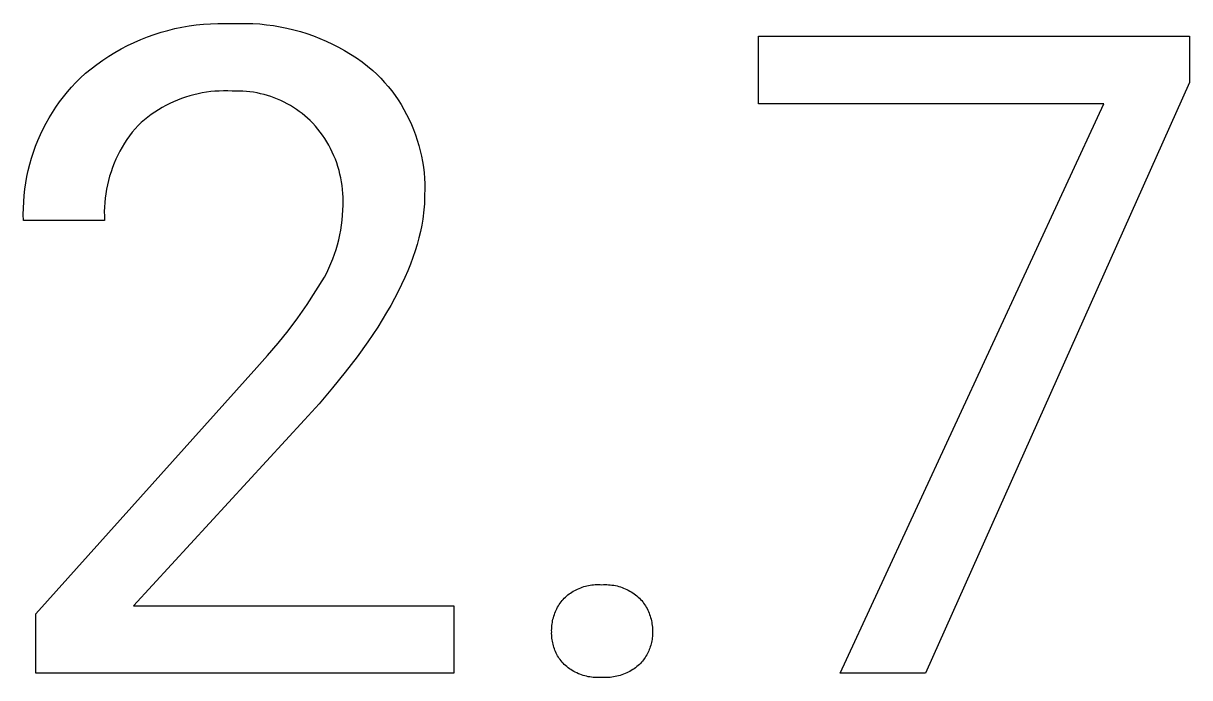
# Model space of a CAD drawing. Header units: millimetres. Extents: x -1283 to 2747, y -259 to 2557.
# Drawn here: x 1904.04 to 1951.37, y -81.49 to -54.96 of the extents above; entities that cross this region are included whole.
import ezdxf

# ---------------------------------------------------------------- set-up
doc = ezdxf.new("R2010")
doc.units = ezdxf.units.MM
doc.header["$MEASUREMENT"] = 0
doc.layers.add('Domyślny', color=7, linetype='Continuous', true_color=0x000000)

msp = doc.modelspace()

# ---------------------------------------------------------------- linework, layer by layer
at = {"layer": 'Domyślny'}
for p, q in [((1909.349, -55.417), (1909.627, -55.328)), ((1909.627, -55.328), (1909.908, -55.248)), ((1909.908, -55.248), (1910.191, -55.178)), ((1910.191, -55.178), (1910.477, -55.118)), ((1910.477, -55.118), (1910.765, -55.068)), ((1910.765, -55.068), (1911.054, -55.028)), ((1911.054, -55.028), (1911.345, -54.997)), ((1911.345, -54.997), (1911.636, -54.977)), ((1911.636, -54.977), (1911.928, -54.967)), ((1911.928, -54.967), (1912.22, -54.966)), ((1912.22, -54.966), (1912.512, -54.976)), ((1912.512, -54.976), (1912.792, -54.965)), ((1912.792, -54.965), (1913.072, -54.964)), ((1913.072, -54.964), (1913.352, -54.972)), ((1913.352, -54.972), (1913.632, -54.99)), ((1913.632, -54.99), (1913.911, -55.018)), ((1913.911, -55.018), (1914.188, -55.055)), ((1914.188, -55.055), (1914.465, -55.102)), ((1914.465, -55.102), (1914.739, -55.158)), ((1914.739, -55.158), (1915.012, -55.223)), ((1915.012, -55.223), (1915.282, -55.298)), ((1915.282, -55.298), (1915.549, -55.381)), ((1908.271, -55.866), (1908.534, -55.74)), ((1908.534, -55.74), (1908.802, -55.623)), ((1908.802, -55.623), (1909.074, -55.515)), ((1909.074, -55.515), (1909.349, -55.417)), ((1915.549, -55.381), (1915.813, -55.474)), ((1915.813, -55.474), (1916.074, -55.576)), ((1916.074, -55.576), (1916.332, -55.687)), ((1916.332, -55.687), (1916.585, -55.806)), ((1916.585, -55.806), (1916.834, -55.934)), ((1933.867, -58.226), (1933.867, -55.489)), ((1933.867, -55.489), (1951.37, -55.489)), ((1951.37, -55.489), (1951.37, -57.362)), ((1907.265, -56.458), (1907.509, -56.297)), ((1907.509, -56.297), (1907.758, -56.145)), ((1907.758, -56.145), (1908.012, -56.001)), ((1908.012, -56.001), (1908.271, -55.866)), ((1916.834, -55.934), (1917.079, -56.07)), ((1917.079, -56.07), (1917.319, -56.215)), ((1917.319, -56.215), (1917.554, -56.368)), ((1906.794, -56.804), (1907.027, -56.627)), ((1907.027, -56.627), (1907.265, -56.458)), ((1917.554, -56.368), (1917.783, -56.529)), ((1917.783, -56.529), (1918.007, -56.697)), ((1918.007, -56.697), (1918.225, -56.873)), ((1906.168, -57.364), (1906.349, -57.182)), ((1906.349, -57.182), (1906.568, -56.989)), ((1906.568, -56.989), (1906.794, -56.804)), ((1918.225, -56.873), (1918.389, -57.028)), ((1918.389, -57.028), (1918.547, -57.189)), ((1918.547, -57.189), (1918.7, -57.356)), ((1905.826, -57.745), (1905.994, -57.552)), ((1905.994, -57.552), (1906.168, -57.364)), ((1911.644, -57.734), (1911.471, -57.756)), ((1911.817, -57.718), (1911.644, -57.734)), ((1911.99, -57.708), (1911.817, -57.718)), ((1912.164, -57.703), (1911.99, -57.708)), ((1912.338, -57.705), (1912.164, -57.703)), ((1912.512, -57.712), (1912.338, -57.705)), ((1912.657, -57.708), (1912.512, -57.712)), ((1912.802, -57.709), (1912.657, -57.708)), ((1912.947, -57.715), (1912.802, -57.709)), ((1913.092, -57.725), (1912.947, -57.715)), ((1913.236, -57.741), (1913.092, -57.725)), ((1913.38, -57.761), (1913.236, -57.741)), ((1918.7, -57.356), (1918.847, -57.527)), ((1918.847, -57.527), (1918.988, -57.704)), ((1918.988, -57.704), (1919.122, -57.885)), ((1951.37, -57.362), (1940.645, -81.318)), ((1905.362, -58.359), (1905.509, -58.149)), ((1905.509, -58.149), (1905.664, -57.945)), ((1905.664, -57.945), (1905.826, -57.745)), ((1909.98, -58.214), (1909.825, -58.292)), ((1910.138, -58.141), (1909.98, -58.214)), ((1910.298, -58.073), (1910.138, -58.141)), ((1910.46, -58.011), (1910.298, -58.073)), ((1910.625, -57.954), (1910.46, -58.011)), ((1910.791, -57.903), (1910.625, -57.954)), ((1910.959, -57.858), (1910.791, -57.903)), ((1911.129, -57.818), (1910.959, -57.858)), ((1911.299, -57.784), (1911.129, -57.818)), ((1911.471, -57.756), (1911.299, -57.784)), ((1913.523, -57.786), (1913.38, -57.761)), ((1913.665, -57.816), (1913.523, -57.786)), ((1913.806, -57.851), (1913.665, -57.816)), ((1913.946, -57.891), (1913.806, -57.851)), ((1914.084, -57.935), (1913.946, -57.891)), ((1914.221, -57.984), (1914.084, -57.935)), ((1914.356, -58.037), (1914.221, -57.984)), ((1914.489, -58.095), (1914.356, -58.037)), ((1914.62, -58.158), (1914.489, -58.095)), ((1914.748, -58.225), (1914.62, -58.158)), ((1919.122, -57.885), (1919.25, -58.071)), ((1919.25, -58.071), (1919.372, -58.261)), ((1905.088, -58.792), (1905.221, -58.573)), ((1905.221, -58.573), (1905.362, -58.359)), ((1909.233, -58.658), (1909.093, -58.762)), ((1909.376, -58.559), (1909.233, -58.658)), ((1909.523, -58.465), (1909.376, -58.559)), ((1909.672, -58.376), (1909.523, -58.465)), ((1909.825, -58.292), (1909.672, -58.376)), ((1914.875, -58.296), (1914.748, -58.225)), ((1914.999, -58.371), (1914.875, -58.296)), ((1915.12, -58.451), (1914.999, -58.371)), ((1915.239, -58.535), (1915.12, -58.451)), ((1915.355, -58.622), (1915.239, -58.535)), ((1915.467, -58.714), (1915.355, -58.622)), ((1919.372, -58.261), (1919.487, -58.456)), ((1919.487, -58.456), (1919.595, -58.654)), ((1919.595, -58.654), (1919.696, -58.856)), ((1947.885, -58.226), (1933.867, -58.226)), ((1937.192, -81.318), (1947.885, -58.226)), ((1904.843, -59.243), (1904.962, -59.015)), ((1904.962, -59.015), (1905.088, -58.792)), ((1908.697, -59.101), (1908.576, -59.238)), ((1908.825, -58.983), (1908.697, -59.101)), ((1908.957, -58.87), (1908.825, -58.983)), ((1909.093, -58.762), (1908.957, -58.87)), ((1915.577, -58.809), (1915.467, -58.714)), ((1915.683, -58.908), (1915.577, -58.809)), ((1915.786, -59.01), (1915.683, -58.908)), ((1915.891, -59.128), (1915.786, -59.01)), ((1915.992, -59.249), (1915.891, -59.128)), ((1919.696, -58.856), (1919.79, -59.061)), ((1919.79, -59.061), (1919.876, -59.27)), ((1904.63, -59.709), (1904.733, -59.474)), ((1904.733, -59.474), (1904.843, -59.243)), ((1908.35, -59.526), (1908.244, -59.675)), ((1908.461, -59.38), (1908.35, -59.526)), ((1908.576, -59.238), (1908.461, -59.38)), ((1916.089, -59.374), (1915.992, -59.249)), ((1916.182, -59.502), (1916.089, -59.374)), ((1916.27, -59.634), (1916.182, -59.502)), ((1916.354, -59.768), (1916.27, -59.634)), ((1919.876, -59.27), (1919.956, -59.481)), ((1919.956, -59.481), (1920.028, -59.695)), ((1904.448, -60.189), (1904.535, -59.947)), ((1904.535, -59.947), (1904.63, -59.709)), ((1908.049, -59.984), (1907.959, -60.143)), ((1908.144, -59.828), (1908.049, -59.984)), ((1908.244, -59.675), (1908.144, -59.828)), ((1916.433, -59.904), (1916.354, -59.768)), ((1916.507, -60.044), (1916.433, -59.904)), ((1916.577, -60.186), (1916.507, -60.044)), ((1920.028, -59.695), (1920.092, -59.911)), ((1920.092, -59.911), (1920.149, -60.13)), ((1904.299, -60.679), (1904.369, -60.433)), ((1904.369, -60.433), (1904.448, -60.189)), ((1907.797, -60.471), (1907.724, -60.639)), ((1907.875, -60.306), (1907.797, -60.471)), ((1907.959, -60.143), (1907.875, -60.306)), ((1916.641, -60.33), (1916.577, -60.186)), ((1916.701, -60.476), (1916.641, -60.33)), ((1916.756, -60.624), (1916.701, -60.476)), ((1920.149, -60.13), (1920.198, -60.35)), ((1920.198, -60.35), (1920.24, -60.572)), ((1920.24, -60.572), (1920.273, -60.796)), ((1904.183, -61.179), (1904.237, -60.928)), ((1904.237, -60.928), (1904.299, -60.679)), ((1907.597, -60.982), (1907.542, -61.156)), ((1907.657, -60.809), (1907.597, -60.982)), ((1907.724, -60.639), (1907.657, -60.809)), ((1916.805, -60.775), (1916.756, -60.624)), ((1916.85, -60.926), (1916.805, -60.775)), ((1916.889, -61.079), (1916.85, -60.926)), ((1920.273, -60.796), (1920.299, -61.02)), ((1920.299, -61.02), (1920.317, -61.245)), ((1904.101, -61.685), (1904.138, -61.431)), ((1904.138, -61.431), (1904.183, -61.179)), ((1907.45, -61.51), (1907.414, -61.69)), ((1907.493, -61.332), (1907.45, -61.51)), ((1907.542, -61.156), (1907.493, -61.332)), ((1916.923, -61.234), (1916.889, -61.079)), ((1916.952, -61.389), (1916.923, -61.234)), ((1916.976, -61.545), (1916.952, -61.389)), ((1920.317, -61.245), (1920.328, -61.47)), ((1920.328, -61.47), (1920.33, -61.696)), ((1904.053, -62.195), (1904.072, -61.94)), ((1904.072, -61.94), (1904.101, -61.685)), ((1907.384, -61.87), (1907.36, -62.051)), ((1907.414, -61.69), (1907.384, -61.87)), ((1916.994, -61.702), (1916.976, -61.545)), ((1917.007, -61.86), (1916.994, -61.702)), ((1917.014, -62.018), (1917.007, -61.86)), ((1920.324, -61.922), (1920.323, -62.042)), ((1920.33, -61.696), (1920.324, -61.922)), ((1904.039, -62.708), (1904.042, -62.452)), ((1904.042, -62.452), (1904.053, -62.195)), ((1907.331, -62.416), (1907.326, -62.599)), ((1907.342, -62.233), (1907.331, -62.416)), ((1907.36, -62.051), (1907.342, -62.233)), ((1917.009, -62.537), (1917.013, -62.334)), ((1917.013, -62.334), (1917.016, -62.176)), ((1917.016, -62.176), (1917.014, -62.018)), ((1920.305, -62.406), (1920.295, -62.529)), ((1920.314, -62.284), (1920.305, -62.406)), ((1920.32, -62.163), (1920.314, -62.284)), ((1920.323, -62.042), (1920.32, -62.163)), ((1904.045, -62.964), (1904.039, -62.708)), ((1907.326, -62.599), (1907.327, -62.782)), ((1907.327, -62.782), (1907.335, -62.964)), ((1916.956, -63.144), (1916.98, -62.942)), ((1916.98, -62.942), (1916.998, -62.74)), ((1916.998, -62.74), (1917.009, -62.537)), ((1920.248, -62.902), (1920.205, -63.154)), ((1920.266, -62.777), (1920.248, -62.902)), ((1920.282, -62.653), (1920.266, -62.777)), ((1920.295, -62.529), (1920.282, -62.653)), ((1907.335, -62.964), (1904.045, -62.964)), ((1916.887, -63.545), (1916.925, -63.345)), ((1916.925, -63.345), (1916.956, -63.144)), ((1920.153, -63.41), (1920.091, -63.667)), ((1920.205, -63.154), (1920.153, -63.41)), ((1916.792, -63.94), (1916.843, -63.743)), ((1916.843, -63.743), (1916.887, -63.545)), ((1920.091, -63.667), (1920.02, -63.928)), ((1916.601, -64.519), (1916.671, -64.328)), ((1916.671, -64.328), (1916.735, -64.135)), ((1916.735, -64.135), (1916.792, -63.94)), ((1919.939, -64.192), (1919.848, -64.458)), ((1920.02, -63.928), (1919.939, -64.192)), ((1916.442, -64.893), (1916.524, -64.708)), ((1916.524, -64.708), (1916.601, -64.519)), ((1919.748, -64.728), (1919.639, -65)), ((1919.848, -64.458), (1919.748, -64.728)), ((1915.915, -65.815), (1916.258, -65.256)), ((1916.258, -65.256), (1916.353, -65.076)), ((1916.353, -65.076), (1916.442, -64.893)), ((1919.52, -65.275), (1919.391, -65.553)), ((1919.639, -65), (1919.52, -65.275)), ((1919.391, -65.553), (1919.253, -65.834)), ((1915.555, -66.364), (1915.915, -65.815)), ((1919.106, -66.117), (1918.949, -66.404)), ((1919.253, -65.834), (1919.106, -66.117)), ((1915.178, -66.901), (1915.555, -66.364)), ((1918.782, -66.693), (1918.606, -66.985)), ((1918.949, -66.404), (1918.782, -66.693)), ((1914.784, -67.426), (1915.178, -66.901)), ((1918.606, -66.985), (1918.42, -67.28)), ((1914.375, -67.938), (1914.784, -67.426)), ((1918.225, -67.578), (1918.02, -67.879)), ((1918.42, -67.28), (1918.225, -67.578)), ((1913.95, -68.438), (1914.375, -67.938)), ((1918.02, -67.879), (1917.582, -68.489)), ((1913.509, -68.924), (1913.95, -68.438)), ((1917.582, -68.489), (1917.106, -69.111)), ((1904.542, -78.902), (1913.509, -68.924)), ((1917.106, -69.111), (1916.592, -69.744)), ((1916.592, -69.744), (1916.04, -70.388)), ((1916.04, -70.388), (1915.449, -71.044)), ((1915.449, -71.044), (1908.511, -78.581)), ((1926.19, -78.102), (1926.244, -78.063)), ((1926.244, -78.063), (1926.3, -78.027)), ((1926.3, -78.027), (1926.357, -77.992)), ((1926.357, -77.992), (1926.415, -77.959)), ((1926.415, -77.959), (1926.474, -77.928)), ((1926.474, -77.928), (1926.534, -77.9)), ((1926.534, -77.9), (1926.595, -77.873)), ((1926.595, -77.873), (1926.657, -77.848)), ((1926.657, -77.848), (1926.72, -77.826)), ((1926.72, -77.826), (1926.783, -77.805)), ((1926.783, -77.805), (1926.847, -77.787)), ((1926.847, -77.787), (1926.912, -77.771)), ((1926.912, -77.771), (1926.977, -77.757)), ((1926.977, -77.757), (1927.042, -77.745)), ((1927.042, -77.745), (1927.108, -77.735)), ((1927.108, -77.735), (1927.175, -77.728)), ((1927.175, -77.728), (1927.241, -77.723)), ((1927.241, -77.723), (1927.308, -77.72)), ((1927.308, -77.72), (1927.374, -77.72)), ((1927.374, -77.72), (1927.441, -77.722)), ((1927.441, -77.722), (1927.507, -77.726)), ((1927.507, -77.726), (1927.577, -77.722)), ((1927.577, -77.722), (1927.647, -77.72)), ((1927.647, -77.72), (1927.717, -77.721)), ((1927.717, -77.721), (1927.787, -77.725)), ((1927.787, -77.725), (1927.857, -77.731)), ((1927.857, -77.731), (1927.926, -77.739)), ((1927.926, -77.739), (1927.996, -77.75)), ((1927.996, -77.75), (1928.064, -77.763)), ((1928.064, -77.763), (1928.133, -77.778)), ((1928.133, -77.778), (1928.2, -77.796)), ((1928.2, -77.796), (1928.268, -77.816)), ((1928.268, -77.816), (1928.334, -77.838)), ((1928.334, -77.838), (1928.399, -77.863)), ((1928.399, -77.863), (1928.464, -77.89)), ((1928.464, -77.89), (1928.528, -77.919)), ((1928.528, -77.919), (1928.59, -77.95)), ((1928.59, -77.95), (1928.652, -77.983)), ((1928.652, -77.983), (1928.712, -78.019)), ((1928.712, -78.019), (1928.771, -78.056)), ((1928.771, -78.056), (1928.829, -78.096)), ((1928.829, -78.096), (1928.885, -78.138)), ((1925.754, -78.586), (1925.788, -78.531)), ((1925.788, -78.531), (1925.824, -78.477)), ((1925.824, -78.477), (1925.862, -78.424)), ((1925.862, -78.424), (1925.902, -78.372)), ((1925.902, -78.372), (1925.943, -78.322)), ((1925.943, -78.322), (1925.987, -78.273)), ((1925.987, -78.273), (1926.035, -78.228)), ((1926.035, -78.228), (1926.085, -78.184)), ((1926.085, -78.184), (1926.137, -78.142)), ((1926.137, -78.142), (1926.19, -78.102)), ((1928.885, -78.138), (1928.94, -78.181)), ((1928.94, -78.181), (1928.994, -78.226)), ((1928.994, -78.226), (1929.045, -78.273)), ((1929.045, -78.273), (1929.09, -78.322)), ((1929.09, -78.322), (1929.132, -78.371)), ((1929.132, -78.371), (1929.173, -78.422)), ((1929.173, -78.422), (1929.212, -78.475)), ((1929.212, -78.475), (1929.25, -78.528)), ((1929.25, -78.528), (1929.285, -78.583)), ((1904.542, -81.318), (1904.542, -78.902)), ((1908.511, -78.581), (1921.514, -78.581)), ((1921.514, -78.581), (1921.514, -81.318)), ((1925.55, -79.063), (1925.568, -79.001)), ((1925.568, -79.001), (1925.589, -78.939)), ((1925.589, -78.939), (1925.611, -78.878)), ((1925.611, -78.878), (1925.636, -78.818)), ((1925.636, -78.818), (1925.662, -78.758)), ((1925.662, -78.758), (1925.691, -78.7)), ((1925.691, -78.7), (1925.722, -78.642)), ((1925.722, -78.642), (1925.754, -78.586)), ((1929.285, -78.583), (1929.318, -78.64)), ((1929.318, -78.64), (1929.35, -78.697)), ((1929.35, -78.697), (1929.379, -78.755)), ((1929.379, -78.755), (1929.407, -78.815)), ((1929.407, -78.815), (1929.432, -78.875)), ((1929.432, -78.875), (1929.456, -78.936)), ((1929.456, -78.936), (1929.477, -78.998)), ((1929.477, -78.998), (1929.496, -79.06)), ((1925.479, -79.577), (1925.48, -79.512)), ((1925.48, -79.512), (1925.484, -79.447)), ((1925.484, -79.447), (1925.489, -79.382)), ((1925.489, -79.382), (1925.497, -79.318)), ((1925.497, -79.318), (1925.507, -79.253)), ((1925.507, -79.253), (1925.519, -79.189)), ((1925.519, -79.189), (1925.533, -79.126)), ((1925.533, -79.126), (1925.55, -79.063)), ((1929.496, -79.06), (1929.513, -79.123)), ((1929.513, -79.123), (1929.528, -79.187)), ((1929.528, -79.187), (1929.541, -79.251)), ((1929.541, -79.251), (1929.551, -79.316)), ((1929.551, -79.316), (1929.559, -79.381)), ((1929.559, -79.381), (1929.565, -79.446)), ((1929.565, -79.446), (1929.569, -79.511)), ((1929.569, -79.511), (1929.57, -79.577)), ((1925.48, -79.642), (1925.479, -79.577)), ((1925.479, -79.705), (1925.48, -79.642)), ((1925.481, -79.768), (1925.479, -79.705)), ((1925.485, -79.831), (1925.481, -79.768)), ((1925.49, -79.893), (1925.485, -79.831)), ((1925.498, -79.956), (1925.49, -79.893)), ((1925.508, -80.018), (1925.498, -79.956)), ((1929.552, -79.944), (1929.542, -80.004)), ((1929.559, -79.884), (1929.552, -79.944)), ((1929.565, -79.824), (1929.559, -79.884)), ((1929.568, -79.763), (1929.565, -79.824)), ((1929.57, -79.703), (1929.568, -79.763)), ((1929.57, -79.577), (1929.569, -79.642)), ((1929.569, -79.642), (1929.57, -79.703)), ((1925.521, -80.08), (1925.508, -80.018)), ((1925.535, -80.141), (1925.521, -80.08)), ((1925.551, -80.202), (1925.535, -80.141)), ((1925.57, -80.262), (1925.551, -80.202)), ((1925.591, -80.321), (1925.57, -80.262)), ((1925.613, -80.38), (1925.591, -80.321)), ((1925.638, -80.438), (1925.613, -80.38)), ((1925.664, -80.495), (1925.638, -80.438)), ((1929.419, -80.41), (1929.394, -80.465)), ((1929.442, -80.354), (1929.419, -80.41)), ((1929.464, -80.297), (1929.442, -80.354)), ((1929.483, -80.24), (1929.464, -80.297)), ((1929.501, -80.182), (1929.483, -80.24)), ((1929.517, -80.123), (1929.501, -80.182)), ((1929.53, -80.064), (1929.517, -80.123)), ((1929.542, -80.004), (1929.53, -80.064)), ((1925.693, -80.551), (1925.664, -80.495)), ((1925.723, -80.606), (1925.693, -80.551)), ((1925.756, -80.66), (1925.723, -80.606)), ((1925.79, -80.713), (1925.756, -80.66)), ((1925.826, -80.765), (1925.79, -80.713)), ((1925.863, -80.815), (1925.826, -80.765)), ((1925.903, -80.864), (1925.863, -80.815)), ((1925.944, -80.912), (1925.903, -80.864)), ((1925.987, -80.958), (1925.944, -80.912)), ((1929.088, -80.915), (1929.045, -80.958)), ((1929.128, -80.869), (1929.088, -80.915)), ((1929.167, -80.823), (1929.128, -80.869)), ((1929.205, -80.775), (1929.167, -80.823)), ((1929.24, -80.726), (1929.205, -80.775)), ((1929.275, -80.676), (1929.24, -80.726)), ((1929.307, -80.625), (1929.275, -80.676)), ((1929.338, -80.573), (1929.307, -80.625)), ((1929.367, -80.519), (1929.338, -80.573)), ((1929.394, -80.465), (1929.367, -80.519)), ((1921.514, -81.318), (1904.542, -81.318)), ((1926.038, -81.004), (1925.987, -80.958)), ((1926.091, -81.049), (1926.038, -81.004)), ((1926.145, -81.091), (1926.091, -81.049)), ((1926.201, -81.132), (1926.145, -81.091)), ((1926.258, -81.17), (1926.201, -81.132)), ((1926.317, -81.207), (1926.258, -81.17)), ((1926.377, -81.241), (1926.317, -81.207)), ((1926.438, -81.274), (1926.377, -81.241)), ((1926.5, -81.304), (1926.438, -81.274)), ((1926.563, -81.333), (1926.5, -81.304)), ((1926.627, -81.359), (1926.563, -81.333)), ((1926.691, -81.383), (1926.627, -81.359)), ((1926.757, -81.404), (1926.691, -81.383)), ((1926.823, -81.424), (1926.757, -81.404)), ((1928.264, -81.403), (1928.198, -81.422)), ((1928.331, -81.381), (1928.264, -81.403)), ((1928.396, -81.357), (1928.331, -81.381)), ((1928.461, -81.331), (1928.396, -81.357)), ((1928.525, -81.303), (1928.461, -81.331)), ((1928.587, -81.273), (1928.525, -81.303)), ((1928.649, -81.24), (1928.587, -81.273)), ((1928.709, -81.206), (1928.649, -81.24)), ((1928.769, -81.169), (1928.709, -81.206)), ((1928.827, -81.131), (1928.769, -81.169)), ((1928.884, -81.091), (1928.827, -81.131)), ((1928.939, -81.048), (1928.884, -81.091)), ((1928.993, -81.004), (1928.939, -81.048)), ((1929.045, -80.958), (1928.993, -81.004)), ((1940.645, -81.318), (1937.192, -81.318)), ((1926.89, -81.441), (1926.823, -81.424)), ((1926.958, -81.455), (1926.89, -81.441)), ((1927.026, -81.468), (1926.958, -81.455)), ((1927.094, -81.478), (1927.026, -81.468)), ((1927.162, -81.486), (1927.094, -81.478)), ((1927.231, -81.491), (1927.162, -81.486)), ((1927.3, -81.494), (1927.231, -81.491)), ((1927.369, -81.495), (1927.3, -81.494)), ((1927.438, -81.493), (1927.369, -81.495)), ((1927.507, -81.489), (1927.438, -81.493)), ((1927.577, -81.493), (1927.507, -81.489)), ((1927.647, -81.494), (1927.577, -81.493)), ((1927.716, -81.493), (1927.647, -81.494)), ((1927.786, -81.49), (1927.716, -81.493)), ((1927.855, -81.484), (1927.786, -81.49)), ((1927.924, -81.477), (1927.855, -81.484)), ((1927.993, -81.466), (1927.924, -81.477)), ((1928.062, -81.454), (1927.993, -81.466)), ((1928.13, -81.439), (1928.062, -81.454)), ((1928.198, -81.422), (1928.13, -81.439))]:
    msp.add_line(p, q, dxfattribs=at)

doc.saveas('drawing.dxf')
